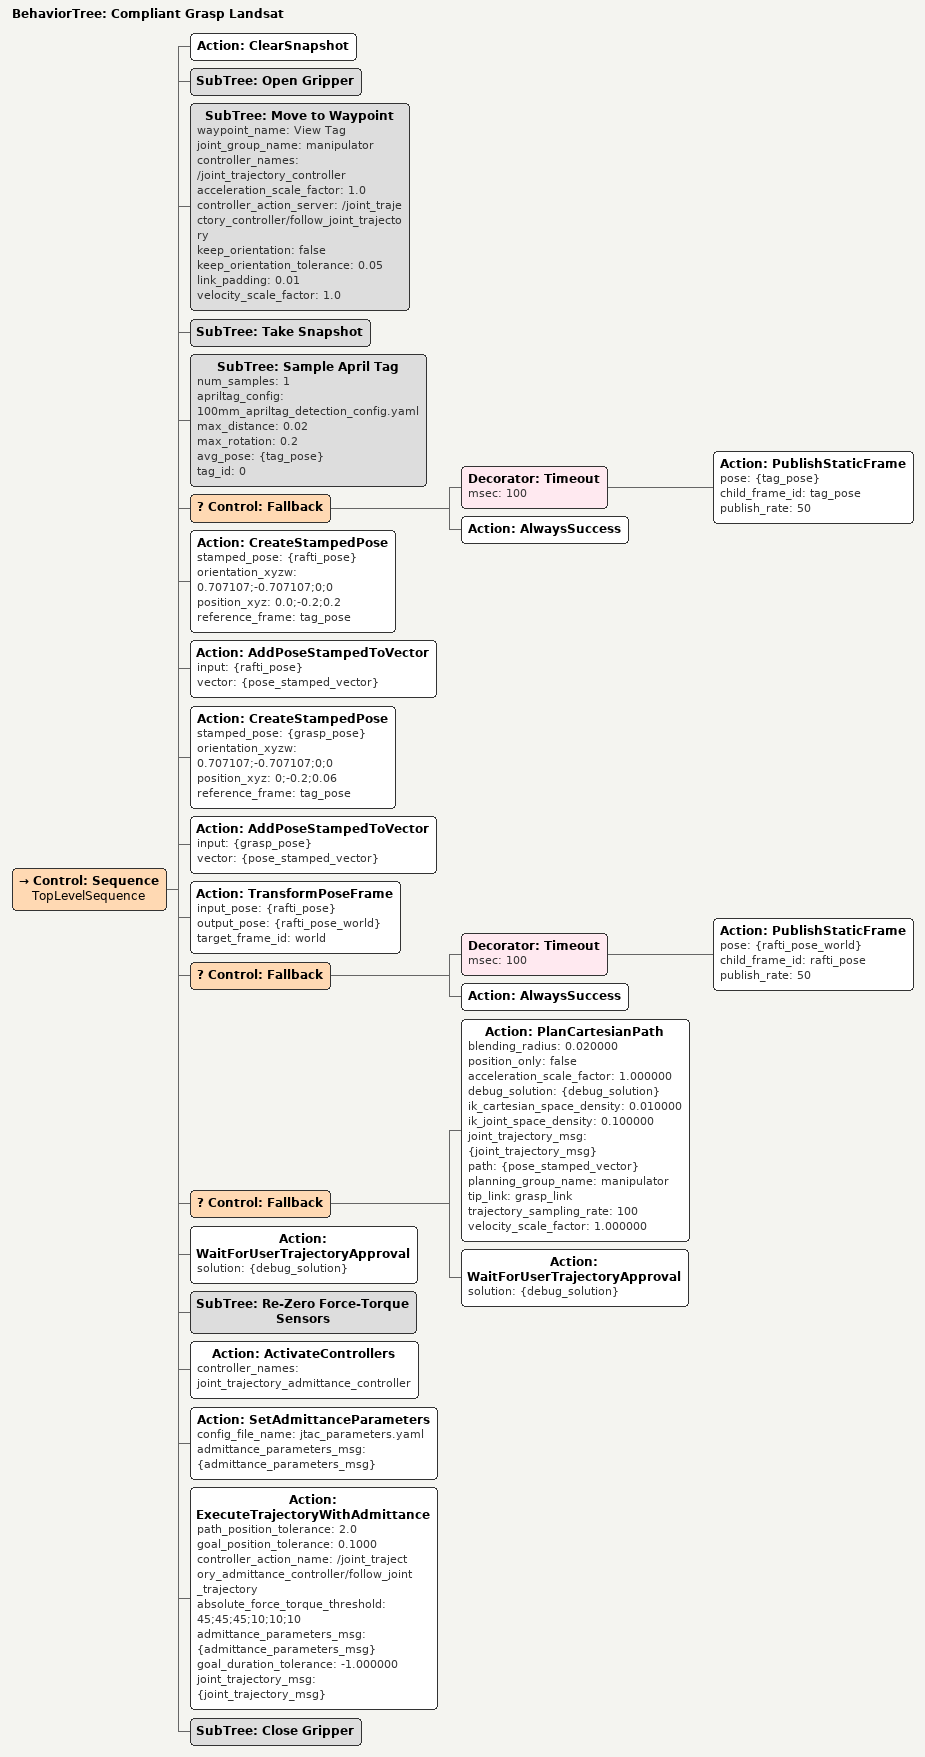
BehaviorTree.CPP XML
<?xml version='1.0' encoding='utf-8'?>
<root BTCPP_format="4" main_tree_to_execute="Compliant Grasp Landsat">
  <BehaviorTree ID="Compliant Grasp Landsat" _description="Grasp RAFTI on the Landsat with the JTAC." _hardcoded="false">
    <Control ID="Sequence" name="TopLevelSequence">
      <Action ID="ClearSnapshot"/>
      <SubTree ID="Open Gripper"/>
      <SubTree ID="Move to Waypoint" waypoint_name="View Tag" joint_group_name="manipulator" controller_names="/joint_trajectory_controller" acceleration_scale_factor="1.0" controller_action_server="/joint_trajectory_controller/follow_joint_trajectory" keep_orientation="false" keep_orientation_tolerance="0.05" link_padding="0.01" velocity_scale_factor="1.0"/>
      <SubTree ID="Take Snapshot"/>
      <SubTree ID="Sample April Tag" num_samples="1" apriltag_config="100mm_apriltag_detection_config.yaml" max_distance="0.02" max_rotation="0.2" avg_pose="{tag_pose}" tag_id="0"/>
      <Control ID="Fallback">
        <Decorator ID="Timeout" msec="100">
          <Action ID="PublishStaticFrame" pose="{tag_pose}" child_frame_id="tag_pose" publish_rate="50"/>
        </Decorator>
        <Action ID="AlwaysSuccess"/>
      </Control>
      <Action ID="CreateStampedPose" stamped_pose="{rafti_pose}" orientation_xyzw="0.707107;-0.707107;0;0" position_xyz="0.0;-0.2;0.2" reference_frame="tag_pose"/>
      <Action ID="AddPoseStampedToVector" input="{rafti_pose}" vector="{pose_stamped_vector}"/>
      <Action ID="CreateStampedPose" stamped_pose="{grasp_pose}" orientation_xyzw="0.707107;-0.707107;0;0" position_xyz="0;-0.2;0.06" reference_frame="tag_pose"/>
      <Action ID="AddPoseStampedToVector" input="{grasp_pose}" vector="{pose_stamped_vector}"/>
      <Action ID="TransformPoseFrame" input_pose="{rafti_pose}" output_pose="{rafti_pose_world}" target_frame_id="world"/>
      <Control ID="Fallback">
        <Decorator ID="Timeout" msec="100">
          <Action ID="PublishStaticFrame" pose="{rafti_pose_world}" child_frame_id="rafti_pose" publish_rate="50"/>
        </Decorator>
        <Action ID="AlwaysSuccess"/>
      </Control>
      <Control ID="Fallback">
        <Action ID="PlanCartesianPath" blending_radius="0.020000" position_only="false" acceleration_scale_factor="1.000000" debug_solution="{debug_solution}" ik_cartesian_space_density="0.010000" ik_joint_space_density="0.100000" joint_trajectory_msg="{joint_trajectory_msg}" path="{pose_stamped_vector}" planning_group_name="manipulator" tip_link="grasp_link" trajectory_sampling_rate="100" velocity_scale_factor="1.000000"/>
        <Action ID="WaitForUserTrajectoryApproval" solution="{debug_solution}"/>
      </Control>
      <Action ID="WaitForUserTrajectoryApproval" solution="{debug_solution}"/>
      <SubTree ID="Re-Zero Force-Torque Sensors"/>
      <Action ID="ActivateControllers" controller_names="joint_trajectory_admittance_controller"/>
      <Action ID="SetAdmittanceParameters" config_file_name="jtac_parameters.yaml" admittance_parameters_msg="{admittance_parameters_msg}"/>
      <Action ID="ExecuteTrajectoryWithAdmittance" path_position_tolerance="2.0" goal_position_tolerance="0.1000" controller_action_name="/joint_trajectory_admittance_controller/follow_joint_trajectory" absolute_force_torque_threshold="45;45;45;10;10;10" admittance_parameters_msg="{admittance_parameters_msg}" goal_duration_tolerance="-1.000000" joint_trajectory_msg="{joint_trajectory_msg}"/>
      <SubTree ID="Close Gripper"/>
    </Control>
  </BehaviorTree>
</root>
